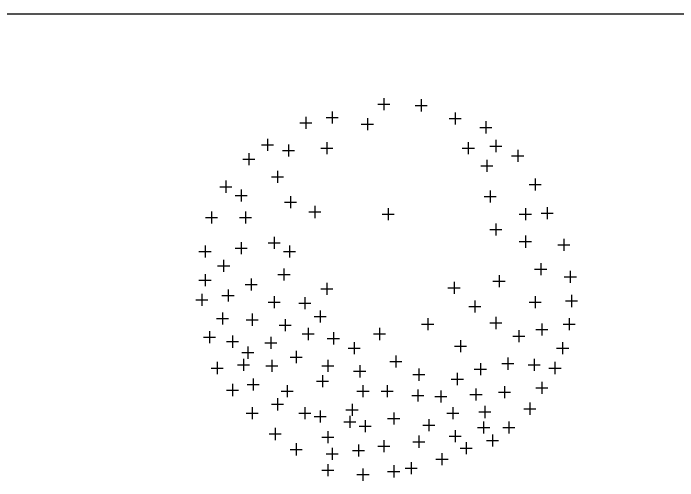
# Model space of a CAD drawing. Header units: inches. Extents: x 203 to 1065, y -1127 to 921.
# Drawn here: x 837.031 to 840.109, y 371.677 to 373.841 of the extents above; entities that cross this region are included whole.
import ezdxf

# ---------------------------------------------------------------- set-up
doc = ezdxf.new("R2010")
doc.units = ezdxf.units.IN
doc.header["$MEASUREMENT"] = 0
doc.layers.add('calle', color=3, linetype='Continuous')
doc.layers.add('Vegetación', color=102, linetype='Continuous')

# ---------------------------------------------------------------- blocks, each defined once
blk = doc.blocks.new('RB13')
for p, q in [((0.00127, 0.49667), (0.00127, 0.4655)), ((-0.09496, 0.49383), (-0.09496, 0.46267)), ((0.01685, 0.48108), (-0.01432, 0.48108)), ((-0.07937, 0.47825), (-0.11054, 0.47825)), ((0.13428, 0.46267), (0.13428, 0.4315)), ((-0.18269, 0.45983), (-0.18269, 0.42867)), ((0.2022, 0.4485), (0.2022, 0.41733)), ((0.04372, 0.44567), (0.04372, 0.4145)), ((0.14987, 0.44708), (0.1187, 0.44708)), ((-0.16711, 0.44425), (-0.19827, 0.44425)), ((-0.26193, 0.43717), (-0.26193, 0.406)), ((0.21779, 0.43292), (0.18662, 0.43292)), ((0.0593, 0.43008), (0.02814, 0.43008)), ((-0.24635, 0.42158), (-0.27752, 0.42158)), ((0.30126, 0.39183), (0.30126, 0.36066)), ((-0.2874, 0.389), (-0.2874, 0.35783)), ((-0.21665, 0.38333), (-0.21665, 0.35216)), ((0.14843, 0.38333), (0.14843, 0.35216)), ((0.24749, 0.37767), (0.24749, 0.3465)), ((0.31684, 0.37625), (0.28567, 0.37625)), ((-0.27182, 0.37342), (-0.30299, 0.37342)), ((-0.20107, 0.36775), (-0.23223, 0.36775)), ((0.16402, 0.36775), (0.13285, 0.36775)), ((-0.34401, 0.3635), (-0.34401, 0.33233)), ((0.26307, 0.36208), (0.2319, 0.36208)), ((0.34937, 0.355), (0.34937, 0.32383)), ((-0.32842, 0.34791), (-0.35959, 0.34791)), ((0.36495, 0.33941), (0.33379, 0.33941)), ((-0.26476, 0.338), (-0.26476, 0.30683)), ((-0.24918, 0.32241), (-0.28035, 0.32241)), ((0.27579, 0.30966), (0.27579, 0.2785)), ((0.29137, 0.29408), (0.2602, 0.29408)), ((-0.38929, 0.28983), (-0.38929, 0.25866)), ((0.4088, 0.28416), (0.4088, 0.253)), ((-0.3737, 0.27425), (-0.40487, 0.27425)), ((0.42439, 0.26858), (0.39322, 0.26858)), ((0.36918, 0.2615), (0.36918, 0.23033)), ((-0.27325, 0.25866), (-0.27325, 0.22749)), ((0.38476, 0.24591), (0.3536, 0.24591)), ((0.24183, 0.2445), (0.24183, 0.21333)), ((-0.25767, 0.24308), (-0.28884, 0.24308)), ((0.25741, 0.22891), (0.22624, 0.22891)), ((0.17956, 0.21899), (0.17956, 0.18783)), ((-0.42042, 0.21616), (-0.42042, 0.18499)), ((-0.36382, 0.21333), (-0.36382, 0.18216)), ((-0.01005, 0.21333), (-0.01005, 0.18216)), ((0.35786, 0.20483), (0.35786, 0.17366)), ((0.44559, 0.20483), (0.44559, 0.17366)), ((0.19515, 0.20341), (0.16398, 0.20341)), ((-0.40483, 0.20058), (-0.436, 0.20058)), ((-0.34823, 0.19774), (-0.3794, 0.19774)), ((0.00553, 0.19774), (-0.02564, 0.19774)), ((0.37344, 0.18924), (0.34228, 0.18924)), ((0.46118, 0.18924), (0.43001, 0.18924)), ((-0.2874, 0.17366), (-0.2874, 0.14249)), ((-0.27182, 0.15808), (-0.30299, 0.15808)), ((-0.36382, 0.14249), (-0.36382, 0.11133)), ((0.28428, 0.13966), (0.28428, 0.10849)), ((-0.46287, 0.13399), (-0.46287, 0.10282)), ((-0.34823, 0.12691), (-0.3794, 0.12691)), ((0.36918, 0.12549), (0.36918, 0.09432)), ((0.29986, 0.12408), (0.26869, 0.12408)), ((-0.44729, 0.11841), (-0.47845, 0.11841)), ((0.24466, 0.11699), (0.24466, 0.08582)), ((0.46257, 0.11699), (0.46257, 0.08582)), ((0.38476, 0.10991), (0.3536, 0.10991)), ((0.26024, 0.10141), (0.22907, 0.10141)), ((0.47816, 0.10141), (0.44699, 0.10141)), ((0.41446, 0.08016), (0.41446, 0.04899)), ((-0.40344, 0.07166), (-0.40344, 0.04049)), ((0.43005, 0.06457), (0.39888, 0.06457)), ((0.25881, 0.05749), (0.25881, 0.02632)), ((-0.38785, 0.05607), (-0.41902, 0.05607)), ((-0.47985, 0.05182), (-0.47985, 0.02066)), ((0.46257, 0.04332), (0.46257, 0.01216)), ((0.27439, 0.04191), (0.24322, 0.04191)), ((-0.29589, 0.04049), (-0.29589, 0.00932)), ((-0.46427, 0.03624), (-0.49543, 0.03624)), ((0.34371, 0.03199), (0.34371, 0.00082)), ((0.47816, 0.02774), (0.44699, 0.02774)), ((-0.28031, 0.02491), (-0.31148, 0.02491)), ((-0.17986, 0.02349), (-0.17986, -0.00768)), ((0.14843, 0.02066), (0.14843, -0.01051)), ((0.35929, 0.01641), (0.32813, 0.01641)), ((-0.16428, 0.00791), (-0.19544, 0.00791)), ((0.16402, 0.00507), (0.13285, 0.00507)), ((0.40314, 0.00366), (0.40314, -0.02751)), ((0.47106, -0.00768), (0.47106, -0.03885)), ((-0.48268, -0.01051), (-0.48268, -0.04168)), ((0.41873, -0.01193), (0.38756, -0.01193)), ((-0.38929, -0.01334), (-0.38929, -0.04451)), ((0.28428, -0.01334), (0.28428, -0.04451)), ((0.20503, -0.01618), (0.20503, -0.04735)), ((0.48665, -0.02326), (0.45548, -0.02326)), ((-0.23363, -0.02468), (-0.23363, -0.05585)), ((-0.4671, -0.02609), (-0.49826, -0.02609)), ((-0.3737, -0.02893), (-0.40487, -0.02893)), ((0.29986, -0.02893), (0.26869, -0.02893)), ((0.22062, -0.03176), (0.18945, -0.03176)), ((-0.21805, -0.04026), (-0.24922, -0.04026)), ((0.16541, -0.05018), (0.16541, -0.08135)), ((0.41729, -0.05585), (0.41729, -0.08701)), ((0.34088, -0.05868), (0.34088, -0.08985)), ((0.181, -0.06576), (0.14983, -0.06576)), ((-0.2874, -0.06718), (-0.2874, -0.09835)), ((-0.47702, -0.07001), (-0.47702, -0.10118)), ((-0.11194, -0.07001), (-0.11194, -0.10118)), ((0.43288, -0.07143), (0.40171, -0.07143)), ((0.25598, -0.07285), (0.25598, -0.10401)), ((0.35646, -0.07426), (0.3253, -0.07426)), ((-0.27182, -0.08276), (-0.30299, -0.08276)), ((-0.46144, -0.0856), (-0.4926, -0.0856)), ((-0.40627, -0.08418), (-0.40627, -0.11535)), ((-0.09635, -0.0856), (-0.12752, -0.0856)), ((0.27156, -0.08843), (0.24039, -0.08843)), ((0.01259, -0.09551), (0.01259, -0.12668)), ((0.19654, -0.09551), (0.19654, -0.12668)), ((-0.39068, -0.09976), (-0.42185, -0.09976)), ((-0.34684, -0.10118), (-0.34684, -0.13235)), ((0.45125, -0.10401), (0.45125, -0.13518)), ((0.13145, -0.10685), (0.13145, -0.13801)), ((0.02817, -0.1111), (-0.003, -0.1111)), ((0.21213, -0.1111), (0.18096, -0.1111)), ((0.39182, -0.11535), (0.39182, -0.14651)), ((-0.33125, -0.11676), (-0.36242, -0.11676)), ((0.29277, -0.11818), (0.29277, -0.14935)), ((0.46684, -0.1196), (0.43567, -0.1196)), ((0.14704, -0.12243), (0.11587, -0.12243)), ((-0.19684, -0.12668), (-0.19684, -0.15785)), ((0.40741, -0.13093), (0.37624, -0.13093)), ((-0.46004, -0.13235), (-0.46004, -0.16352)), ((0.07768, -0.13235), (0.07768, -0.16352)), ((0.30835, -0.13376), (0.27718, -0.13376)), ((-0.18126, -0.14226), (-0.21242, -0.14226)), ((0.3522, -0.14368), (0.3522, -0.17485)), ((-0.44446, -0.14793), (-0.47562, -0.14793)), ((0.09326, -0.14793), (0.0621, -0.14793)), ((0.22768, -0.15501), (0.22768, -0.18618)), ((0.36778, -0.15926), (0.33662, -0.15926)), ((-0.02986, -0.16635), (-0.02986, -0.19752)), ((0.24326, -0.1706), (0.21209, -0.1706)), ((-0.31853, -0.17202), (-0.31853, -0.20318)), ((-0.38646, -0.17485), (-0.38646, -0.20602)), ((0.36352, -0.17485), (0.36352, -0.20602)), ((0.1456, -0.17768), (0.1456, -0.20885)), ((0.28994, -0.17768), (0.28994, -0.20885)), ((-0.44023, -0.18335), (-0.44023, -0.21452)), ((-0.01428, -0.18193), (-0.04545, -0.18193)), ((0.43144, -0.18335), (0.43144, -0.21452)), ((-0.24778, -0.18618), (-0.24778, -0.21735)), ((-0.30295, -0.1876), (-0.33412, -0.1876)), ((-0.37087, -0.19043), (-0.40204, -0.19043)), ((0.06353, -0.19185), (0.06353, -0.22302)), ((0.3791, -0.19043), (0.34794, -0.19043)), ((0.16119, -0.19327), (0.13002, -0.19327)), ((0.30552, -0.19327), (0.27435, -0.19327)), ((-0.42465, -0.19893), (-0.45581, -0.19893)), ((-0.0893, -0.20035), (-0.0893, -0.23152)), ((0.44703, -0.19893), (0.41586, -0.19893)), ((-0.2322, -0.20177), (-0.26337, -0.20177)), ((0.07911, -0.20743), (0.04795, -0.20743)), ((-0.18835, -0.21168), (-0.18835, -0.24285)), ((-0.07371, -0.21593), (-0.10488, -0.21593)), ((0.15975, -0.21735), (0.15975, -0.24852)), ((0.33805, -0.22585), (0.33805, -0.25702)), ((-0.17277, -0.22727), (-0.20393, -0.22727)), ((0.17534, -0.23293), (0.14417, -0.23293)), ((-0.40627, -0.23435), (-0.40627, -0.26552)), ((0.35363, -0.24143), (0.32247, -0.24143)), ((0.39182, -0.24002), (0.39182, -0.27118)), ((-0.00722, -0.24285), (-0.00722, -0.27402)), ((0.05504, -0.24285), (0.05504, -0.27402)), ((0.25032, -0.24285), (0.25032, -0.27402)), ((-0.31004, -0.24568), (-0.31004, -0.27685)), ((-0.39068, -0.24993), (-0.42185, -0.24993)), ((-0.23646, -0.25135), (-0.23646, -0.28252)), ((-0.08647, -0.25418), (-0.08647, -0.28535)), ((-0.1459, -0.25702), (-0.1459, -0.28818)), ((0.40741, -0.2556), (0.37624, -0.2556)), ((0.00836, -0.25843), (-0.02281, -0.25843)), ((0.07062, -0.25843), (0.03946, -0.25843)), ((0.2659, -0.25843), (0.23473, -0.25843)), ((-0.29446, -0.26127), (-0.32563, -0.26127)), ((-0.22088, -0.26693), (-0.25205, -0.26693)), ((-0.07088, -0.26977), (-0.10205, -0.26977)), ((-0.13031, -0.2726), (-0.16148, -0.2726)), ((0.27579, -0.27685), (0.27579, -0.30802)), ((-0.37514, -0.28818), (-0.37514, -0.31935)), ((0.08334, -0.29102), (0.08334, -0.32219)), ((0.29137, -0.29243), (0.2602, -0.29243)), ((-0.2591, -0.29669), (-0.2591, -0.32785)), ((-0.17703, -0.29952), (-0.17703, -0.33069)), ((0.20503, -0.29952), (0.20503, -0.33069)), ((0.34088, -0.29952), (0.34088, -0.33069)), ((-0.35955, -0.30377), (-0.39072, -0.30377)), ((0.09892, -0.3066), (0.06776, -0.3066)), ((0.16541, -0.30802), (0.16541, -0.33919)), ((-0.24352, -0.31227), (-0.27469, -0.31227)), ((-0.16145, -0.3151), (-0.19261, -0.3151)), ((-0.0242, -0.31369), (-0.0242, -0.34485)), ((0.22062, -0.3151), (0.18945, -0.3151)), ((0.35646, -0.3151), (0.3253, -0.3151)), ((0.089, -0.32219), (0.089, -0.35335)), ((0.181, -0.3236), (0.14983, -0.3236)), ((-0.11477, -0.33069), (-0.11477, -0.36185)), ((-0.00862, -0.32927), (-0.03979, -0.32927)), ((0.04938, -0.33352), (0.04938, -0.36469)), ((-0.32136, -0.33635), (-0.32136, -0.36752)), ((-0.25627, -0.33635), (-0.25627, -0.36752)), ((0.10458, -0.33777), (0.07342, -0.33777)), ((-0.09918, -0.34627), (-0.13035, -0.34627)), ((0.06496, -0.3491), (0.0338, -0.3491)), ((-0.30578, -0.35194), (-0.33695, -0.35194)), ((-0.24069, -0.35194), (-0.27186, -0.35194)), ((0.28145, -0.35335), (0.28145, -0.38452)), ((-0.18269, -0.35902), (-0.18269, -0.39019)), ((0.1456, -0.36185), (0.1456, -0.39302)), ((0.29703, -0.36894), (0.26586, -0.36894)), ((-0.27891, -0.37035), (-0.27891, -0.40152)), ((-0.0893, -0.37319), (-0.0893, -0.40435)), ((-0.16711, -0.3746), (-0.19827, -0.3746)), ((0.16119, -0.37744), (0.13002, -0.37744)), ((0.00127, -0.38452), (0.00127, -0.41569)), ((-0.26333, -0.38594), (-0.2945, -0.38594)), ((-0.07371, -0.38877), (-0.10488, -0.38877)), ((-0.21099, -0.39019), (-0.21099, -0.42135)), ((0.22768, -0.39302), (0.22768, -0.42419)), ((0.06636, -0.39585), (0.06636, -0.42702)), ((0.01685, -0.4001), (-0.01432, -0.4001)), ((0.13428, -0.40435), (0.13428, -0.43552)), ((-0.19541, -0.40577), (-0.22657, -0.40577)), ((0.24326, -0.4086), (0.21209, -0.4086)), ((0.08194, -0.41144), (0.05078, -0.41144)), ((-0.14873, -0.41852), (-0.14873, -0.44969)), ((0.14987, -0.41994), (0.1187, -0.41994)), ((-0.13314, -0.43411), (-0.16431, -0.43411)), ((-0.06949, -0.44119), (-0.06949, -0.47236)), ((0.1456, -0.44686), (0.1456, -0.47802)), ((-0.0242, -0.44969), (-0.0242, -0.48086)), ((-0.0539, -0.45677), (-0.08507, -0.45677)), ((0.05504, -0.45819), (0.05504, -0.48936)), ((0.16119, -0.46244), (0.13002, -0.46244)), ((-0.00862, -0.46527), (-0.03979, -0.46527)), ((0.07062, -0.47377), (0.03946, -0.47377))]:
    blk.add_line(p, q)
blk = doc.blocks.new('52312494')
at = {"xscale": 10, "zscale": 10}
blk.add_blockref('RB13', (0.0764, -0.0469), dxfattribs=at)
blk = doc.blocks.new('ARBOL39')
at = {"xscale": 0.15, "yscale": 1.5, "zscale": 0.15}
blk.add_blockref('52312494', (0, 0), dxfattribs=at)

msp = doc.modelspace()

# ---------------------------------------------------------------- linework, layer by layer
at = {"layer": 'calle', "color": 1}
msp.add_line((828.8703, 373.8408), (891.9857, 373.8227), dxfattribs=at)

# ---------------------------------------------------------------- block references
at = {"layer": 'Vegetación', "xscale": -1.19710281219536, "yscale": 1.19710281219536, "zscale": 1.19710281219536}
msp.add_blockref('ARBOL39', (838.7636, 372.64), dxfattribs=at)

doc.saveas('drawing.dxf')
